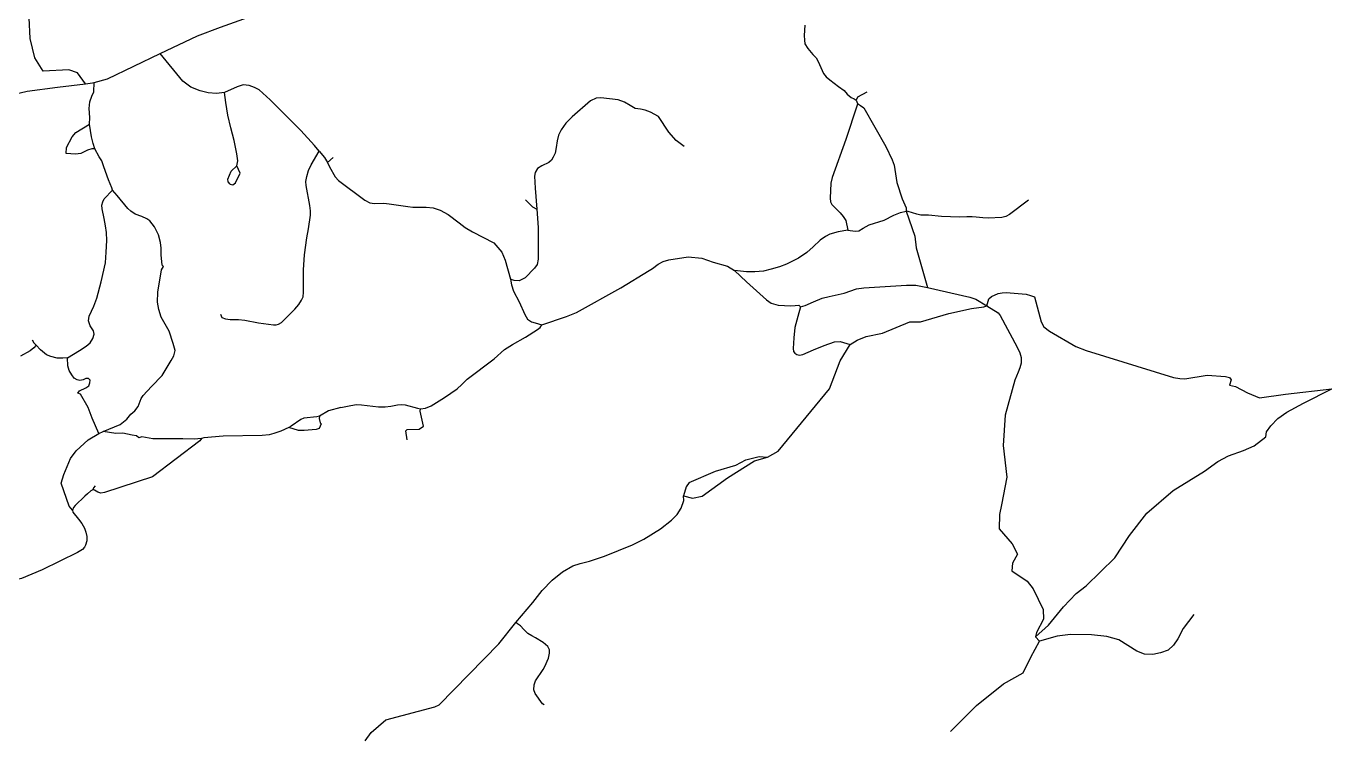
# Model space of a CAD drawing. Header units: inches. Extents: x 2740922 to 2751091, y 1249500 to 1259683.
# Drawn here: x 2748482 to 2751013, y 1249691 to 1251077 of the extents above; entities that cross this region are included whole.
import ezdxf

# ---------------------------------------------------------------- set-up
doc = ezdxf.new("R2010")
doc.units = ezdxf.units.IN
doc.header["$MEASUREMENT"] = 0

msp = doc.modelspace()

# ---------------------------------------------------------------- linework, layer by layer
for points in [[(2748597.6, 1250965.6), (2748581.7, 1250986.8), (2748565, 1250992.3), (2748515.2, 1250990), (2748499.4, 1251015.9), (2748490.3, 1251053.5), (2748486.1, 1251133.8), (2748474.5, 1251190.9), (2748458.6, 1251234.5), (2748433.3, 1251292.7), (2748421.8, 1251311.5), (2748408.2, 1251330.7), (2748387.3, 1251360.5)], [(2748859.3, 1251075.5), (2748958.6, 1251111), (2749020.3, 1251135.9), (2749072.5, 1251153.8), (2749095.8, 1251163.5), (2749126.4, 1251180), (2749151, 1251191.1), (2749180.7, 1251198), (2749210.6, 1251196.8)], [(2748742.1, 1251024.1), (2748814.7, 1251058.3), (2748859.3, 1251075.5)], [(2749991.8, 1251079), (2749990.2, 1251059.3), (2749991, 1251050.2), (2749992.1, 1251043.1), (2749997.4, 1251033.9), (2750007.3, 1251022.3), (2750014, 1251015.8), (2750017.6, 1251008.8), (2750027.9, 1250985.6), (2750033.2, 1250978.9), (2750040.3, 1250972.9), (2750057.3, 1250960.4), (2750068.3, 1250952.7), (2750073.8, 1250945.3), (2750081.4, 1250938.7), (2750087.5, 1250936.3), (2750091.1, 1250933.9)], [(2748614.6, 1250967.6), (2748639.9, 1250974.8), (2748742.1, 1251024.1)], [(2748867.1, 1250948.6), (2748851.4, 1250946.5), (2748835.2, 1250947.7), (2748819.6, 1250951.7), (2748801.4, 1250959), (2748786.1, 1250970.6), (2748742.1, 1251024.1)], [(2748597.6, 1250965.6), (2748611.3, 1250967.2), (2748614.6, 1250967.6)], [(2748605.3, 1250887.1), (2748605.7, 1250899.8), (2748604.8, 1250917.2), (2748606.1, 1250930.6), (2748609.8, 1250941.6), (2748613.6, 1250949.7), (2748614.6, 1250967.6)], [(2748314.8, 1250876.9), (2748327.1, 1250881.8), (2748424.2, 1250932.4), (2748448.8, 1250943), (2748484.2, 1250951.2), (2748543.2, 1250959), (2748597.6, 1250965.6)], [(2749050.3, 1250834.5), (2749041.4, 1250846), (2749015.1, 1250874.9), (2748955.6, 1250934.2), (2748934.2, 1250953.4), (2748925, 1250958.2), (2748914.6, 1250962.1), (2748903.1, 1250963.4), (2748891.5, 1250959.7), (2748867.1, 1250948.6)], [(2748890.7, 1250806.5), (2748892.5, 1250815.8), (2748891, 1250829.9), (2748885.6, 1250855.3), (2748879, 1250879.7), (2748873.4, 1250904.9), (2748869.3, 1250928.9), (2748867.1, 1250948.6)], [(2750112.1, 1250949.2), (2750093.7, 1250939.5), (2750091.1, 1250933.9)], [(2749757.8, 1250844), (2749742.7, 1250855.6), (2749727.9, 1250871.9), (2749708.3, 1250901.8), (2749692.9, 1250910.2), (2749682.5, 1250914.1), (2749673.4, 1250916), (2749663.1, 1250917.3), (2749653.5, 1250923), (2749642.4, 1250930.1), (2749630.2, 1250934.2), (2749596.1, 1250938.4), (2749587.1, 1250937.3), (2749576.3, 1250932.4), (2749540.5, 1250901.3), (2749528.7, 1250889), (2749519.2, 1250875.9), (2749514.5, 1250865.6), (2749511.7, 1250855.1), (2749509.9, 1250841.6), (2749507.6, 1250831), (2749504.3, 1250823.2), (2749500.5, 1250817.4), (2749495.5, 1250813)], [(2750093.7, 1250927.4), (2750093.3, 1250923.9), (2750071.4, 1250857.5), (2750044.7, 1250783.6), (2750041.9, 1250772.7), (2750041.1, 1250743.5), (2750041.3, 1250736.4), (2750044.3, 1250731.2), (2750060.2, 1250715.4), (2750066.2, 1250708.3), (2750071.2, 1250700.3), (2750075.3, 1250681.6)], [(2750091.1, 1250933.9), (2750093.7, 1250927.4)], [(2750093.7, 1250927.4), (2750099.6, 1250923.1), (2750106.4, 1250918.6), (2750148.7, 1250843.7), (2750161, 1250818), (2750165.2, 1250807.4), (2750170.4, 1250774), (2750180.3, 1250742.2), (2750187.9, 1250724.8), (2750188.5, 1250718.3)], [(2748559.9, 1250830), (2748561, 1250841.7), (2748571.7, 1250862.5), (2748578.9, 1250870.7), (2748605.3, 1250887.1)], [(2748615.7, 1250839.2), (2748612.2, 1250849.7), (2748609.3, 1250862.5), (2748605.3, 1250887.1)], [(2748615.7, 1250839.2), (2748609.8, 1250839.1), (2748601.5, 1250836.9), (2748588.7, 1250830.3), (2748578.4, 1250829.1), (2748559.9, 1250830)], [(2748649.9, 1250758.9), (2748648.7, 1250763.9), (2748642.2, 1250779), (2748633.1, 1250804.7), (2748628.9, 1250816.1), (2748624.2, 1250824.1), (2748615.7, 1250839.2)], [(2748861.7, 1250512.6), (2748868.6, 1250509.6), (2748877.6, 1250508.7), (2748894.3, 1250508.6), (2748906.5, 1250507), (2748933, 1250501.9), (2748961.6, 1250498.2), (2748967, 1250498.4), (2748971.9, 1250499.7), (2748977.1, 1250502.9), (2748983.3, 1250508.2), (2748992.7, 1250518.3), (2749003.2, 1250528.4), (2749011.3, 1250537.5), (2749016, 1250545.8), (2749019.1, 1250552.4), (2749020.3, 1250561.2), (2749019.8, 1250604.5), (2749022, 1250634), (2749026.3, 1250666.8), (2749029.5, 1250683.9), (2749033.4, 1250710.6), (2749033.7, 1250718.8), (2749032.6, 1250729.3), (2749025.5, 1250768.3), (2749024.8, 1250775.8), (2749026.3, 1250785.5), (2749030, 1250797.5), (2749035.2, 1250808.1), (2749050.3, 1250834.5)], [(2749050.3, 1250834.5), (2749060.8, 1250822.2), (2749066.4, 1250812.8)], [(2749077.6, 1250822.7), (2749066.4, 1250812.8)], [(2748878.2, 1250770.8), (2748874.1, 1250775.5), (2748873.2, 1250780.7), (2748879.8, 1250796.1), (2748890.7, 1250806.5)], [(2748878.2, 1250770.8), (2748883, 1250769.5), (2748888.4, 1250773.4), (2748897.5, 1250792.2), (2748890.7, 1250806.5)], [(2749066.4, 1250812.8), (2749070.4, 1250804.7)], [(2749070.4, 1250804.7), (2749081.7, 1250784.7), (2749087.9, 1250777.8), (2749138.7, 1250739.6), (2749148.4, 1250734.3), (2749157.9, 1250733.6), (2749175.8, 1250733.7), (2749186.4, 1250732.8), (2749222.6, 1250727.2), (2749231.8, 1250726.2), (2749258, 1250726.5), (2749271.1, 1250724.8), (2749284.7, 1250720.6), (2749300.3, 1250711.7), (2749321.5, 1250695.8), (2749333.6, 1250686.5), (2749347.6, 1250678.4), (2749389.2, 1250657.1), (2749404.4, 1250639.1), (2749411.1, 1250623.3), (2749421.6, 1250586.5)], [(2749495.5, 1250813), (2749481.9, 1250806.6), (2749473.7, 1250801.3), (2749468.8, 1250793.6), (2749467.7, 1250786.3), (2749469.4, 1250762.9), (2749472.1, 1250722.5)], [(2748562.9, 1250433.8), (2748585.8, 1250448.1), (2748598.5, 1250456.5), (2748606.5, 1250463.3), (2748612, 1250471.3), (2748614.3, 1250480.1), (2748613.2, 1250486.6), (2748606.5, 1250496.2), (2748603.5, 1250505.8), (2748604.7, 1250515.2), (2748613.8, 1250534.4), (2748619.3, 1250549.7), (2748627.8, 1250581.3), (2748636.1, 1250618.4), (2748637.8, 1250638.7), (2748638.8, 1250661.8), (2748638.2, 1250677.4), (2748636.6, 1250690.1), (2748633.9, 1250704.5), (2748629.9, 1250723.1), (2748629.3, 1250729.9), (2748630.8, 1250736.8), (2748633.9, 1250742.2), (2748649.9, 1250758.9)], [(2748748.5, 1250611.2), (2748746.3, 1250613.7), (2748744.4, 1250633.9), (2748744.1, 1250646.4), (2748743, 1250657.7), (2748738.8, 1250672.6), (2748731, 1250688.1), (2748722.3, 1250699.5), (2748716.3, 1250703.8), (2748706.7, 1250708), (2748693.7, 1250712.9), (2748685.1, 1250718.2), (2748679.8, 1250723.9), (2748659, 1250749), (2748649.9, 1250758.9)], [(2749450.1, 1250740.3), (2749464.1, 1250726.9), (2749472.1, 1250722.5)], [(2750425.5, 1250739.8), (2750388.6, 1250712.3), (2750381.2, 1250708.2), (2750373.3, 1250706.3), (2750347, 1250705.1), (2750336.8, 1250705.3), (2750323.8, 1250707), (2750315.9, 1250707.6), (2750305.7, 1250707.2), (2750291.1, 1250706.8), (2750274.4, 1250707.5), (2750256.4, 1250708.1), (2750231.7, 1250710.5), (2750216.5, 1250711), (2750209, 1250712.4), (2750192, 1250718), (2750188.5, 1250718.3)], [(2749472.1, 1250722.5), (2749474.6, 1250686.7), (2749474.8, 1250625.2), (2749473.1, 1250615.1), (2749468, 1250608), (2749449.8, 1250589.2), (2749437.9, 1250583.6), (2749428.7, 1250584), (2749421.6, 1250586.5)], [(2750075.3, 1250681.6), (2750089.4, 1250679.6), (2750096.2, 1250680.2), (2750104.7, 1250685.3), (2750116.7, 1250692), (2750145.7, 1250701.1), (2750164.5, 1250710.4), (2750177.2, 1250715.9), (2750188.5, 1250718.3)], [(2750188.5, 1250718.3), (2750205.2, 1250670.1), (2750207.8, 1250647.4), (2750229.3, 1250570.2)], [(2750075.3, 1250681.6), (2750056.2, 1250678.5), (2750040.4, 1250673.9), (2750031.9, 1250669.2), (2750021.7, 1250662.1), (2750008.2, 1250649.5), (2749995.9, 1250638.6), (2749979.3, 1250627.2), (2749956.5, 1250615.9), (2749942.8, 1250610.5), (2749926.8, 1250606), (2749911.5, 1250602.4), (2749894.8, 1250600.9), (2749878.4, 1250600.6), (2749855.2, 1250603.7)], [(2749481.7, 1250498.4), (2749530.1, 1250514.1), (2749549, 1250522), (2749634.9, 1250569.6), (2749690, 1250603.2), (2749696.5, 1250607.5), (2749707.5, 1250615.8), (2749717.3, 1250620.6), (2749728.2, 1250624), (2749765.7, 1250630.2), (2749792.4, 1250627.1), (2749813.9, 1250619.7), (2749841.7, 1250612.1), (2749855.2, 1250603.7)], [(2748631.7, 1250291), (2748664.7, 1250305.1), (2748677.6, 1250315.5), (2748685.6, 1250324.7), (2748693, 1250331.2), (2748699.4, 1250340), (2748705.7, 1250355), (2748709.1, 1250361.4), (2748725.3, 1250378.6), (2748745.8, 1250399.9), (2748763.3, 1250429), (2748768.6, 1250438.3), (2748771.1, 1250448.5), (2748767.6, 1250462.1), (2748759.9, 1250485.9), (2748744.4, 1250512.8), (2748739.5, 1250527.8), (2748736.9, 1250542.1), (2748737.8, 1250561.4), (2748744.8, 1250604.6), (2748748.5, 1250611.2)], [(2749855.2, 1250603.7), (2749878.7, 1250581.7), (2749917.8, 1250546.8), (2749926.5, 1250540.4), (2749939.8, 1250536.2), (2749964.7, 1250535), (2749972.8, 1250535.8), (2749980.2, 1250536.2), (2749983.5, 1250533.1)], [(2749421.6, 1250586.5), (2749423.2, 1250575.9), (2749426.8, 1250563.2), (2749438, 1250542.6), (2749448.8, 1250518.2), (2749454.4, 1250509), (2749461.7, 1250504.2), (2749468.9, 1250501.9), (2749481.7, 1250498.4)], [(2749983.5, 1250533.1), (2749992.5, 1250535.8), (2750008.6, 1250542.9), (2750025.7, 1250549.6), (2750039.2, 1250553.2), (2750068.2, 1250559.4), (2750091.9, 1250567.7), (2750106.4, 1250569.9), (2750188.8, 1250574.8), (2750207.1, 1250575.3), (2750229.3, 1250570.2)], [(2750229.3, 1250570.2), (2750311.6, 1250551.6), (2750323, 1250547.8), (2750344.3, 1250534.7)], [(2750344.3, 1250534.7), (2750348.4, 1250548.6), (2750353.5, 1250552.7), (2750366.6, 1250558.8), (2750374.5, 1250560.3), (2750382, 1250560.6), (2750420.8, 1250557.3), (2750429.4, 1250554.8), (2750436.9, 1250552.2)], [(2750436.9, 1250552.2), (2750449.7, 1250504.2), (2750455.3, 1250494), (2750465.9, 1250485.7), (2750517.2, 1250456.1), (2750537.2, 1250448.1), (2750706.6, 1250395.7), (2750718.8, 1250393.8), (2750728.1, 1250393.7), (2750771.9, 1250400.4), (2750807.1, 1250398.1), (2750815.1, 1250395.9), (2750818, 1250391.3), (2750815, 1250381.4)], [(2748858.9, 1250518.8), (2748861.7, 1250512.6)], [(2749983.5, 1250533.1), (2749978.5, 1250514.5), (2749972.6, 1250493), (2749970.3, 1250472.9), (2749969.2, 1250452.1), (2749969.7, 1250446.2), (2749972.4, 1250442.9), (2749976.5, 1250440.4), (2749981.6, 1250439.5), (2749988.1, 1250440.5), (2750008.7, 1250449.9), (2750029.1, 1250458.2), (2750049.5, 1250465.2), (2750060.2, 1250465.5), (2750079.8, 1250459.8)], [(2750110.9, 1250475.7), (2750142.1, 1250482.2), (2750195.5, 1250503.9), (2750215.9, 1250504.2), (2750271, 1250519.8), (2750314.7, 1250529.5), (2750338.5, 1250532.7), (2750344.3, 1250534.7)], [(2750344.3, 1250534.7), (2750366.3, 1250521.5), (2750370.5, 1250516.3), (2750403.5, 1250454.5), (2750408.5, 1250444), (2750411.1, 1250434.7), (2750411, 1250423.6), (2750408.7, 1250414.9), (2750405.1, 1250406.1)], [(2749247.1, 1250335.4), (2749256.6, 1250336.6), (2749267.7, 1250341.1), (2749293.3, 1250356.9), (2749317.6, 1250373.9), (2749327.2, 1250382.5), (2749337.6, 1250392.5), (2749389.4, 1250432.2), (2749409.6, 1250450.3), (2749424.9, 1250459.9), (2749450.1, 1250474), (2749473.9, 1250489), (2749478.5, 1250492.7)], [(2749478.5, 1250492.7), (2749481.7, 1250498.4)], [(2748493.9, 1250469.2), (2748497.1, 1250463.3), (2748501.7, 1250458.7)], [(2750079.8, 1250459.8), (2750093.2, 1250468.6), (2750110.9, 1250475.7)], [(2748501.7, 1250458.7), (2748497.5, 1250453.3), (2748490.2, 1250447.9), (2748471.5, 1250437.6)], [(2748522, 1250439.6), (2748510.6, 1250449.8), (2748501.7, 1250458.7)], [(2748562.9, 1250433.8), (2748553.5, 1250433.2), (2748542.9, 1250433.5), (2748530, 1250436.4), (2748522, 1250439.6)], [(2749919.6, 1250241.6), (2749940.1, 1250252.9), (2750039.9, 1250374.2), (2750060.1, 1250428.4), (2750079.8, 1250459.8)], [(2748582.5, 1250365.3), (2748585.6, 1250369.9), (2748598.1, 1250375.9), (2748603.8, 1250380), (2748606.2, 1250385.4), (2748606.7, 1250390.6), (2748603.1, 1250394), (2748597.9, 1250394), (2748592.7, 1250391.3), (2748586.4, 1250390.2), (2748581.1, 1250391.2), (2748575.6, 1250394.7), (2748570.8, 1250401), (2748565.7, 1250409.6), (2748563.3, 1250418.7), (2748562.9, 1250433.8)], [(2750405.1, 1250406.1), (2750399.1, 1250391), (2750380.4, 1250323), (2750376.2, 1250264.1)], [(2748623.1, 1250287.7), (2748610.2, 1250317.3), (2748602.6, 1250337.9), (2748587.6, 1250363.5), (2748582.5, 1250365.3)], [(2750439.1, 1249893.2), (2750464.2, 1249915.7), (2750493.1, 1249951.4), (2750517.8, 1249977.2), (2750536.8, 1249991.9), (2750592.5, 1250046.3), (2750621.2, 1250089.7), (2750654.5, 1250133.2), (2750705.9, 1250176.6), (2750766.5, 1250214.3), (2750792, 1250233), (2750813.1, 1250243.9), (2750842, 1250254.3), (2750862.6, 1250263.8), (2750885.1, 1250280.8), (2750886.7, 1250290.7), (2750895.2, 1250302.2), (2750908.5, 1250316.8), (2750926.3, 1250328.9), (2750958.3, 1250346.5), (2751013.4, 1250373.8)], [(2750815, 1250381.4), (2750826.8, 1250378.8), (2750850, 1250366.5), (2750873.1, 1250356.7), (2750923.6, 1250363.4), (2751013.4, 1250373.8)], [(2749092.4, 1250338.1), (2749068.6, 1250331.3), (2749050.8, 1250321.2)], [(2749092.4, 1250338.1), (2749111.7, 1250341.7), (2749123, 1250343.4), (2749132.4, 1250342.9), (2749165.7, 1250339), (2749178.6, 1250338.8), (2749189.5, 1250340.2), (2749202.1, 1250343), (2749210.5, 1250343.5), (2749217.2, 1250342.8), (2749241.2, 1250336.3), (2749247.1, 1250335.4)], [(2749252.9, 1250301.3), (2749246.5, 1250330.4), (2749247.1, 1250335.4)], [(2749050.8, 1250321.2), (2749046.2, 1250319.4), (2749020.6, 1250317), (2749014.7, 1250314.4), (2748996, 1250301.7)], [(2749050.8, 1250321.2), (2749050.3, 1250316.6), (2749052.1, 1250308.4), (2749054, 1250306.2)], [(2748572, 1250138.7), (2748565.8, 1250146.4), (2748550.2, 1250191.2), (2748555.2, 1250208.1), (2748568.7, 1250238.9), (2748579.5, 1250253.7), (2748603, 1250274.9), (2748623.1, 1250287.7)], [(2748623.1, 1250287.7), (2748631.7, 1250291)], [(2748822.5, 1250277.8), (2748808.3, 1250276.5), (2748786.3, 1250277.2), (2748728.3, 1250277), (2748706.8, 1250280.9), (2748700.6, 1250279), (2748696.1, 1250282.8), (2748687.8, 1250283.9), (2748670, 1250287.8), (2748656.5, 1250287.4), (2748631.7, 1250291)], [(2748991.4, 1250299.1), (2748976.4, 1250292), (2748962.8, 1250287.3), (2748953.2, 1250285.1), (2748940.1, 1250283.6), (2748864.5, 1250282.3), (2748827.2, 1250279), (2748822.5, 1250277.8)], [(2749054, 1250306.2), (2749050.3, 1250297.4), (2749044.8, 1250295.2), (2749021.1, 1250293.5), (2749010.3, 1250293.3), (2748991.4, 1250299.1)], [(2748996, 1250301.7), (2748991.4, 1250299.1)], [(2749220.8, 1250275.4), (2749218.5, 1250292.7), (2749220.9, 1250295), (2749244, 1250295.5), (2749252.9, 1250301.3)], [(2748822.5, 1250277.8), (2748819.3, 1250273), (2748727.1, 1250203.7), (2748634.6, 1250173.1), (2748627.4, 1250172), (2748621.6, 1250173.6), (2748615, 1250177.6), (2748611.8, 1250178.4)], [(2750376.2, 1250264.1), (2750383.6, 1250202.5), (2750372.9, 1250148.9)], [(2749756.8, 1250166.8), (2749774.3, 1250161.8), (2749792.6, 1250166), (2749842.1, 1250201.4), (2749893.9, 1250234.5), (2749919.6, 1250241.6)], [(2749767.5, 1250192.4), (2749818.5, 1250214.5), (2749858, 1250226), (2749877.6, 1250236.2), (2749903.1, 1250243), (2749919.6, 1250241.6)], [(2748616.4, 1250185.9), (2748613.1, 1250182.3), (2748611.8, 1250178.4)], [(2749767.5, 1250192.4), (2749762, 1250184.3), (2749756.8, 1250166.8)], [(2748596.2, 1250165.6), (2748577.6, 1250147.5), (2748574.4, 1250143.7), (2748572, 1250138.7)], [(2748601.4, 1250170.4), (2748596.2, 1250165.6)], [(2748611.8, 1250178.4), (2748607.8, 1250176.2), (2748601.4, 1250170.4)], [(2749431.6, 1249921.1), (2749464.7, 1249959.9), (2749482.7, 1249983), (2749502.3, 1250003), (2749522, 1250019), (2749542.4, 1250030.7), (2749556.6, 1250035.5), (2749574.1, 1250040), (2749603.3, 1250049.5), (2749657.6, 1250071.7), (2749680, 1250082.6), (2749712.2, 1250102.7), (2749733.6, 1250119.1), (2749744.5, 1250130.3), (2749752.3, 1250142.9), (2749757, 1250157.3), (2749756.8, 1250166.8)], [(2748572, 1250138.7), (2748573.1, 1250135), (2748583.8, 1250121.6), (2748590.2, 1250112.6), (2748595.4, 1250104), (2748598.1, 1250096.1), (2748600, 1250087.4), (2748600, 1250079.4), (2748597.6, 1250070.8), (2748595.3, 1250066.9), (2748591.6, 1250062.4), (2748582.3, 1250056.6), (2748513.8, 1250023.1), (2748473.5, 1250006), (2748451.9, 1250001.1), (2748449.7, 1249988)], [(2750372.9, 1250148.9), (2750369.1, 1250130.5), (2750368.5, 1250102.6), (2750393.9, 1250073.8), (2750404.1, 1250053.7), (2750394.4, 1250036.1), (2750393, 1250021.3), (2750422.5, 1250000.9), (2750434.2, 1249986.3), (2750454, 1249946.2), (2750454.4, 1249927.2), (2750440.5, 1249901.4), (2750439.1, 1249893.2)], [(2750745.7, 1249936.6), (2750745.6, 1249936.3), (2750725, 1249909.5), (2750714.7, 1249889.2), (2750706.6, 1249876.8), (2750695.7, 1249867.4), (2750681.4, 1249861.9), (2750666.3, 1249859.2), (2750650, 1249859.7), (2750635.2, 1249865.3), (2750600.3, 1249887.4), (2750577.2, 1249894.1), (2750547.2, 1249897.2), (2750506.8, 1249897.4), (2750480.9, 1249894.4), (2750446.6, 1249884.7)], [(2749179.9, 1249732.2), (2749274.9, 1249757.6), (2749283.1, 1249761.4), (2749398.5, 1249879.8), (2749431.6, 1249921.1)], [(2749486.6, 1249761.1), (2749483.3, 1249763.2), (2749469.2, 1249783.6), (2749466.8, 1249790.6), (2749467.4, 1249799.9), (2749470, 1249808.1), (2749484.5, 1249829.7), (2749487.9, 1249835.7), (2749494.8, 1249851.9), (2749496.8, 1249861.5), (2749496.9, 1249868.3), (2749493.7, 1249874.4), (2749484.8, 1249882.2), (2749469.9, 1249891.4), (2749462.8, 1249895.2), (2749454.7, 1249899.5), (2749447.1, 1249907.3), (2749440.4, 1249914.8), (2749434.6, 1249918.6), (2749431.6, 1249921.1)], [(2750274.2, 1249709.9), (2750324.2, 1249760), (2750377, 1249802.3), (2750414.8, 1249823.4), (2750429.7, 1249854), (2750446.6, 1249884.7)], [(2750446.6, 1249884.7), (2750439.1, 1249893.2)], [(2749139.6, 1249691.4), (2749151.2, 1249707.6), (2749179.9, 1249732.2)]]:
    msp.add_lwpolyline(points)

doc.saveas('drawing.dxf')
